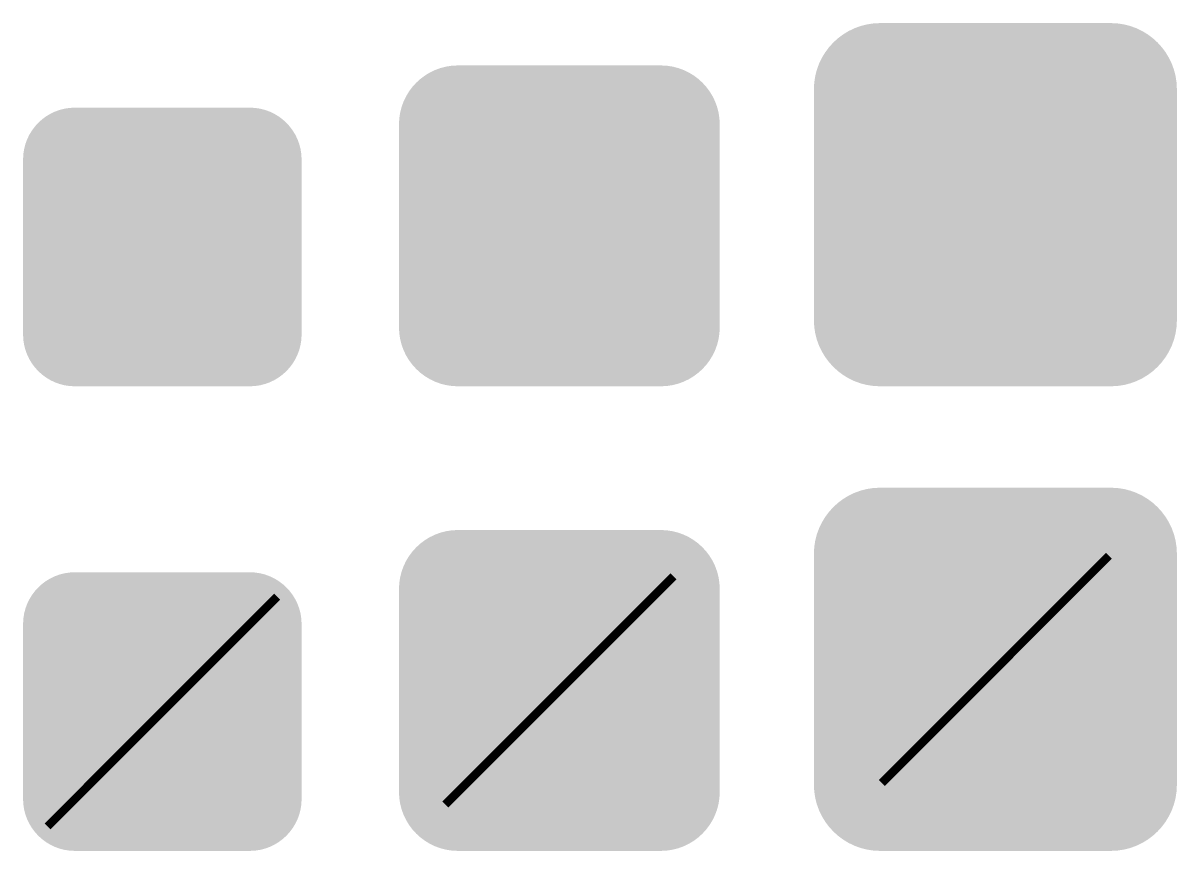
# Model space of a CAD drawing. Header units: millimetres. Extents: x 5277 to 6029, y 2052 to 2709.
# Drawn here: x 5376 to 5403.33, y 2359.63 to 2379.23 of the extents above; entities that cross this region are included whole.
import ezdxf

# ---------------------------------------------------------------- set-up
doc = ezdxf.new("R2010")
doc.units = ezdxf.units.MM
doc.layers.add('Health', color=7, linetype='CONTINUOUS', true_color=0x000000)

# ---------------------------------------------------------------- blocks, each defined once
blk = doc.blocks.new('602010410_рек_мз')
at = {"layer": 'Health', "linetype": 'Continuous'}
h = blk.add_hatch(color=256, dxfattribs=at)
edge = h.paths.add_edge_path()
edge.add_spline(control_points=[(0, 0), (0, 0.675), (0.55, 1.225), (1.225, 1.225)], knot_values=[-1, -1, -1, -1, 0, 0, 0, 0], degree=3, periodic=0)
edge.add_line((1.225, 1.225), (5.372, 1.225))
edge.add_spline(control_points=[(5.372, 1.225), (6.047, 1.225), (6.598, 0.675), (6.598, 0)], knot_values=[-1, -1, -1, -1, 0, 0, 0, 0], degree=3, periodic=0)
edge.add_line((6.598, 0), (6.598, -4.147))
edge.add_spline(control_points=[(6.598, -4.147), (6.598, -4.822), (6.047, -5.372), (5.372, -5.372)], knot_values=[-1, -1, -1, -1, 0, 0, 0, 0], degree=3, periodic=0)
edge.add_line((5.372, -5.372), (1.225, -5.372))
edge.add_spline(control_points=[(1.225, -5.372), (0.55, -5.372), (0, -4.822), (0, -4.147)], knot_values=[-1, -1, -1, -1, 0, 0, 0, 0], degree=3, periodic=0)
edge.add_line((0, -4.147), (0, 0))
edge = h.paths.add_edge_path(flags=16)
edge.add_spline(control_points=[(0.313, -4.147), (0.313, -4.652), (0.72, -5.059), (1.225, -5.059)], knot_values=[-1, -1, -1, -1, 0, 0, 0, 0], degree=3, periodic=0)
edge.add_line((1.225, -5.059), (5.372, -5.059))
edge.add_spline(control_points=[(5.372, -5.059), (5.878, -5.059), (6.285, -4.652), (6.285, -4.147)], knot_values=[-1, -1, -1, -1, 0, 0, 0, 0], degree=3, periodic=0)
edge.add_line((6.285, -4.147), (6.285, 0))
edge.add_spline(control_points=[(6.285, 0), (6.285, 0.505), (5.878, 0.912), (5.372, 0.912)], knot_values=[-1, -1, -1, -1, 0, 0, 0, 0], degree=3, periodic=0)
edge.add_line((5.372, 0.912), (1.225, 0.912))
edge.add_spline(control_points=[(1.225, 0.912), (0.72, 0.912), (0.313, 0.505), (0.313, 0)], knot_values=[-1, -1, -1, -1, 0, 0, 0, 0], degree=3, periodic=0)
edge.add_line((0.313, 0), (0.313, -4.147))
at = {"layer": 'Health', "linetype": 'Continuous', "true_color": 0xffff00}
h = blk.add_hatch(color=2, dxfattribs=at)
edge = h.paths.add_edge_path()
edge.add_line((0.313, 0), (0.313, -4.147))
edge.add_spline(control_points=[(0.313, -4.147), (0.313, -4.652), (0.72, -5.059), (1.225, -5.059)], knot_values=[-1, -1, -1, -1, 0, 0, 0, 0], degree=3, periodic=0)
edge.add_line((1.225, -5.059), (5.372, -5.059))
edge.add_spline(control_points=[(5.372, -5.059), (5.878, -5.059), (6.285, -4.652), (6.285, -4.147)], knot_values=[-1, -1, -1, -1, 0, 0, 0, 0], degree=3, periodic=0)
edge.add_line((6.285, -4.147), (6.285, 0))
edge.add_spline(control_points=[(6.285, 0), (6.285, 0.505), (5.878, 0.912), (5.372, 0.912)], knot_values=[-1, -1, -1, -1, 0, 0, 0, 0], degree=3, periodic=0)
edge.add_line((5.372, 0.912), (1.225, 0.912))
edge.add_spline(control_points=[(1.225, 0.912), (0.72, 0.912), (0.313, 0.505), (0.313, 0)], knot_values=[-1, -1, -1, -1, 0, 0, 0, 0], degree=3, periodic=0)
at = {"layer": 'Health', "linetype": 'Continuous'}
h = blk.add_hatch(color=256, dxfattribs=at)
h.paths.add_polyline_path([(1.759, 0.242), (1.759, 0.235), (1.839, 0.235), (1.976, 0.178), (2.032, 0.122), (2.089, 0.065), (2.145, -0.072), (2.145, -0.152), (2.145, -0.247), (2.065, -0.404), (1.985, -0.466), (1.985, -0.473), (5.733, -0.473), (5.259, -1.807), (5.733, -3.142), (1.985, -3.142), (1.985, -4.564), (1.533, -4.564), (1.533, -3.653), (1.533, -2.132), (1.533, -1.523), (1.533, -0.994), (1.533, -0.466), (1.452, -0.404), (1.372, -0.247), (1.372, -0.152), (1.372, -0.072), (1.429, 0.067), (1.485, 0.125), (1.542, 0.184), (1.678, 0.242)])
h.paths.add_polyline_path([(3.392, -1.02), (3.392, -1.487), (2.933, -1.487), (2.933, -2.128), (3.392, -2.128), (3.392, -2.588), (4.034, -2.588), (4.034, -2.128), (4.494, -2.128), (4.494, -1.487), (4.034, -1.487), (4.034, -1.02)], flags=16)
blk = doc.blocks.new('602010410_рек_рз')
at = {"layer": 'Health', "linetype": 'Continuous'}
h = blk.add_hatch(color=256, dxfattribs=at)
edge = h.paths.add_edge_path()
edge.add_spline(control_points=[(-0.095, -0.169), (-0.095, 0.599), (0.531, 1.225), (1.3, 1.225)], knot_values=[-1, -1, -1, -1, 0, 0, 0, 0], degree=3, periodic=0)
edge.add_line((1.3, 1.225), (6.108, 1.225))
edge.add_spline(control_points=[(6.108, 1.225), (6.877, 1.225), (7.503, 0.599), (7.503, -0.169)], knot_values=[-1, -1, -1, -1, 0, 0, 0, 0], degree=3, periodic=0)
edge.add_line((7.503, -0.169), (7.503, -4.978))
edge.add_spline(control_points=[(7.503, -4.978), (7.503, -5.747), (6.877, -6.372), (6.108, -6.372)], knot_values=[-1, -1, -1, -1, 0, 0, 0, 0], degree=3, periodic=0)
edge.add_line((6.108, -6.372), (1.3, -6.372))
edge.add_spline(control_points=[(1.3, -6.372), (0.531, -6.372), (-0.095, -5.747), (-0.095, -4.978)], knot_values=[-1, -1, -1, -1, 0, 0, 0, 0], degree=3, periodic=0)
edge.add_line((-0.095, -4.978), (-0.095, -0.169))
edge = h.paths.add_edge_path(flags=16)
edge.add_spline(control_points=[(0.218, -4.978), (0.218, -5.577), (0.701, -6.059), (1.3, -6.059)], knot_values=[-1, -1, -1, -1, 0, 0, 0, 0], degree=3, periodic=0)
edge.add_line((1.3, -6.059), (6.108, -6.059))
edge.add_spline(control_points=[(6.108, -6.059), (6.707, -6.059), (7.19, -5.577), (7.19, -4.978)], knot_values=[-1, -1, -1, -1, 0, 0, 0, 0], degree=3, periodic=0)
edge.add_line((7.19, -4.978), (7.19, -0.169))
edge.add_spline(control_points=[(7.19, -0.169), (7.19, 0.43), (6.707, 0.912), (6.108, 0.912)], knot_values=[-1, -1, -1, -1, 0, 0, 0, 0], degree=3, periodic=0)
edge.add_line((6.108, 0.912), (1.3, 0.912))
edge.add_spline(control_points=[(1.3, 0.912), (0.701, 0.912), (0.218, 0.43), (0.218, -0.169)], knot_values=[-1, -1, -1, -1, 0, 0, 0, 0], degree=3, periodic=0)
edge.add_line((0.218, -0.169), (0.218, -4.978))
at = {"layer": 'Health', "linetype": 'Continuous', "true_color": 0xffff00}
h = blk.add_hatch(color=2, dxfattribs=at)
edge = h.paths.add_edge_path()
edge.add_spline(control_points=[(0.218, -4.978), (0.218, -5.577), (0.701, -6.059), (1.3, -6.059)], knot_values=[-1, -1, -1, -1, 0, 0, 0, 0], degree=3, periodic=0)
edge.add_line((1.3, -6.059), (6.108, -6.059))
edge.add_spline(control_points=[(6.108, -6.059), (6.707, -6.059), (7.19, -5.577), (7.19, -4.978)], knot_values=[-1, -1, -1, -1, 0, 0, 0, 0], degree=3, periodic=0)
edge.add_line((7.19, -4.978), (7.19, -0.169))
edge.add_spline(control_points=[(7.19, -0.169), (7.19, 0.43), (6.707, 0.912), (6.108, 0.912)], knot_values=[-1, -1, -1, -1, 0, 0, 0, 0], degree=3, periodic=0)
edge.add_line((6.108, 0.912), (1.3, 0.912))
edge.add_spline(control_points=[(1.3, 0.912), (0.701, 0.912), (0.218, 0.43), (0.218, -0.169)], knot_values=[-1, -1, -1, -1, 0, 0, 0, 0], degree=3, periodic=0)
edge.add_line((0.218, -0.169), (0.218, -4.978))
at = {"layer": 'Health', "linetype": 'Continuous'}
h = blk.add_hatch(color=256, dxfattribs=at)
edge = h.paths.add_edge_path()
edge.add_line((0.426, -0.513), (0.426, -4.634))
edge.add_spline(control_points=[(0.426, -4.634), (0.426, -5.305), (0.973, -5.852), (1.644, -5.852)], knot_values=[0, 0, 0, 0, 1, 1, 1, 1], degree=3, periodic=0)
edge.add_line((1.644, -5.852), (5.765, -5.852))
edge.add_spline(control_points=[(5.765, -5.852), (6.435, -5.852), (6.983, -5.305), (6.983, -4.634)], knot_values=[0, 0, 0, 0, 1, 1, 1, 1], degree=3, periodic=0)
edge.add_line((6.983, -4.634), (6.983, -0.513))
edge.add_spline(control_points=[(6.983, -0.513), (6.983, 0.158), (6.435, 0.705), (5.765, 0.705)], knot_values=[0, 0, 0, 0, 1, 1, 1, 1], degree=3, periodic=0)
edge.add_line((5.765, 0.705), (1.644, 0.705))
edge.add_spline(control_points=[(1.644, 0.705), (0.973, 0.705), (0.426, 0.158), (0.426, -0.513)], knot_values=[0, 0, 0, 0, 1, 1, 1, 1], degree=3, periodic=0)
edge = h.paths.add_edge_path(flags=16)
edge.add_spline(control_points=[(0.737, -4.634), (0.737, -5.136), (1.142, -5.541), (1.644, -5.541)], knot_values=[-1, -1, -1, -1, 0, 0, 0, 0], degree=3, periodic=0)
edge.add_line((1.644, -5.541), (5.765, -5.541))
edge.add_spline(control_points=[(5.765, -5.541), (6.267, -5.541), (6.671, -5.136), (6.671, -4.634)], knot_values=[-1, -1, -1, -1, 0, 0, 0, 0], degree=3, periodic=0)
edge.add_line((6.671, -4.634), (6.671, -0.513))
edge.add_spline(control_points=[(6.671, -0.513), (6.671, -0.011), (6.267, 0.394), (5.765, 0.394)], knot_values=[-1, -1, -1, -1, 0, 0, 0, 0], degree=3, periodic=0)
edge.add_line((5.765, 0.394), (1.644, 0.394))
edge.add_spline(control_points=[(1.644, 0.394), (1.142, 0.394), (0.737, -0.011), (0.737, -0.513)], knot_values=[-1, -1, -1, -1, 0, 0, 0, 0], degree=3, periodic=0)
edge.add_line((0.737, -0.513), (0.737, -4.634))
h = blk.add_hatch(color=256, dxfattribs=at)
h.paths.add_polyline_path([(2.145, -0.271), (2.145, -0.278), (2.226, -0.278), (2.362, -0.335), (2.419, -0.391), (2.475, -0.448), (2.532, -0.585), (2.532, -0.665), (2.532, -0.76), (2.452, -0.916), (2.371, -0.978), (2.371, -0.986), (6.12, -0.986), (5.646, -2.32), (6.12, -3.655), (2.371, -3.655), (2.371, -5.077), (1.919, -5.077), (1.919, -4.166), (1.919, -2.645), (1.919, -2.036), (1.919, -1.507), (1.919, -0.978), (1.839, -0.916), (1.759, -0.76), (1.759, -0.665), (1.759, -0.585), (1.815, -0.446), (1.872, -0.388), (1.928, -0.329), (2.065, -0.271)])
h.paths.add_polyline_path([(3.779, -1.533), (3.779, -2), (3.319, -2), (3.319, -2.641), (3.779, -2.641), (3.779, -3.101), (4.421, -3.101), (4.421, -2.641), (4.88, -2.641), (4.88, -2), (4.421, -2), (4.421, -1.533)], flags=16)
blk = doc.blocks.new('602010410_рек_фз')
at = {"layer": 'Health', "linetype": 'Continuous'}
h = blk.add_hatch(color=256, dxfattribs=at)
edge = h.paths.add_edge_path()
edge.add_spline(control_points=[(-0.266, -0.339), (-0.266, 0.523), (0.438, 1.227), (1.3, 1.227)], knot_values=[-1, -1, -1, -1, 0, 0, 0, 0], degree=3, periodic=0)
edge.add_line((1.3, 1.227), (6.769, 1.227))
edge.add_spline(control_points=[(6.769, 1.227), (7.632, 1.227), (8.333, 0.523), (8.333, -0.339)], knot_values=[-1, -1, -1, -1, 0, 0, 0, 0], degree=3, periodic=0)
edge.add_line((8.333, -0.339), (8.333, -5.806))
edge.add_spline(control_points=[(8.333, -5.806), (8.333, -6.669), (7.632, -7.372), (6.769, -7.372)], knot_values=[-1, -1, -1, -1, 0, 0, 0, 0], degree=3, periodic=0)
edge.add_line((6.769, -7.372), (1.3, -7.372))
edge.add_spline(control_points=[(1.3, -7.372), (0.438, -7.372), (-0.266, -6.669), (-0.266, -5.806)], knot_values=[-1, -1, -1, -1, 0, 0, 0, 0], degree=3, periodic=0)
edge.add_line((-0.266, -5.806), (-0.266, -0.339))
edge = h.paths.add_edge_path(flags=16)
edge.add_spline(control_points=[(0.047, -5.806), (0.047, -6.5), (0.606, -7.059), (1.3, -7.059)], knot_values=[-1, -1, -1, -1, 0, 0, 0, 0], degree=3, periodic=0)
edge.add_line((1.3, -7.059), (6.769, -7.059))
edge.add_spline(control_points=[(6.769, -7.059), (7.463, -7.059), (8.022, -6.5), (8.022, -5.806)], knot_values=[-1, -1, -1, -1, 0, 0, 0, 0], degree=3, periodic=0)
edge.add_line((8.022, -5.806), (8.022, -0.339))
edge.add_spline(control_points=[(8.022, -0.339), (8.022, 0.355), (7.463, 0.914), (6.769, 0.914)], knot_values=[-1, -1, -1, -1, 0, 0, 0, 0], degree=3, periodic=0)
edge.add_line((6.769, 0.914), (1.3, 0.914))
edge.add_spline(control_points=[(1.3, 0.914), (0.606, 0.914), (0.047, 0.355), (0.047, -0.339)], knot_values=[-1, -1, -1, -1, 0, 0, 0, 0], degree=3, periodic=0)
edge.add_line((0.047, -0.339), (0.047, -5.806))
at = {"layer": 'Health', "linetype": 'Continuous', "true_color": 0xffff00}
h = blk.add_hatch(color=2, dxfattribs=at)
edge = h.paths.add_edge_path()
edge.add_spline(control_points=[(0.047, -5.806), (0.047, -6.5), (0.606, -7.059), (1.3, -7.059)], knot_values=[-1, -1, -1, -1, 0, 0, 0, 0], degree=3, periodic=0)
edge.add_line((1.3, -7.059), (6.769, -7.059))
edge.add_spline(control_points=[(6.769, -7.059), (7.463, -7.059), (8.022, -6.5), (8.022, -5.806)], knot_values=[-1, -1, -1, -1, 0, 0, 0, 0], degree=3, periodic=0)
edge.add_line((8.022, -5.806), (8.022, -0.339))
edge.add_spline(control_points=[(8.022, -0.339), (8.022, 0.355), (7.463, 0.914), (6.769, 0.914)], knot_values=[-1, -1, -1, -1, 0, 0, 0, 0], degree=3, periodic=0)
edge.add_line((6.769, 0.914), (1.3, 0.914))
edge.add_spline(control_points=[(1.3, 0.914), (0.606, 0.914), (0.047, 0.355), (0.047, -0.339)], knot_values=[-1, -1, -1, -1, 0, 0, 0, 0], degree=3, periodic=0)
edge.add_line((0.047, -0.339), (0.047, -5.806))
at = {"layer": 'Health', "linetype": 'Continuous'}
h = blk.add_hatch(color=256, dxfattribs=at)
edge = h.paths.add_edge_path()
edge.add_line((0.252, -0.679), (0.252, -5.464))
edge.add_spline(control_points=[(0.252, -5.464), (0.252, -6.23), (0.877, -6.854), (1.642, -6.854)], knot_values=[0, 0, 0, 0, 1, 1, 1, 1], degree=3, periodic=0)
edge.add_line((1.642, -6.854), (6.427, -6.854))
edge.add_spline(control_points=[(6.427, -6.854), (7.193, -6.854), (7.815, -6.23), (7.815, -5.464)], knot_values=[0, 0, 0, 0, 1, 1, 1, 1], degree=3, periodic=0)
edge.add_line((7.815, -5.464), (7.815, -0.679))
edge.add_spline(control_points=[(7.815, -0.679), (7.815, 0.086), (7.193, 0.709), (6.427, 0.709)], knot_values=[0, 0, 0, 0, 1, 1, 1, 1], degree=3, periodic=0)
edge.add_line((6.427, 0.709), (1.642, 0.709))
edge.add_spline(control_points=[(1.642, 0.709), (0.877, 0.709), (0.252, 0.086), (0.252, -0.679)], knot_values=[0, 0, 0, 0, 1, 1, 1, 1], degree=3, periodic=0)
edge = h.paths.add_edge_path(flags=16)
edge.add_line((0.565, -0.679), (0.565, -5.464))
edge.add_spline(control_points=[(0.565, -5.464), (0.565, -6.06), (1.046, -6.541), (1.642, -6.541)], knot_values=[-1, -1, -1, -1, 0, 0, 0, 0], degree=3, periodic=0)
edge.add_line((1.642, -6.541), (6.427, -6.541))
edge.add_spline(control_points=[(6.427, -6.541), (7.024, -6.541), (7.502, -6.06), (7.502, -5.464)], knot_values=[-1, -1, -1, -1, 0, 0, 0, 0], degree=3, periodic=0)
edge.add_line((7.502, -5.464), (7.502, -0.679))
edge.add_spline(control_points=[(7.502, -0.679), (7.502, -0.083), (7.024, 0.396), (6.427, 0.396)], knot_values=[-1, -1, -1, -1, 0, 0, 0, 0], degree=3, periodic=0)
edge.add_line((6.427, 0.396), (1.642, 0.396))
edge.add_spline(control_points=[(1.642, 0.396), (1.046, 0.396), (0.565, -0.083), (0.565, -0.679)], knot_values=[-1, -1, -1, -1, 0, 0, 0, 0], degree=3, periodic=0)
h = blk.add_hatch(color=256, dxfattribs=at)
edge = h.paths.add_edge_path()
edge.add_line((0.77, -1.021), (0.77, -5.124))
edge.add_spline(control_points=[(0.77, -5.124), (0.77, -5.792), (1.314, -6.336), (1.982, -6.336)], knot_values=[0, 0, 0, 0, 1, 1, 1, 1], degree=3, periodic=0)
edge.add_line((1.982, -6.336), (6.085, -6.336))
edge.add_spline(control_points=[(6.085, -6.336), (6.753, -6.336), (7.297, -5.792), (7.297, -5.124)], knot_values=[0, 0, 0, 0, 1, 1, 1, 1], degree=3, periodic=0)
edge.add_line((7.297, -5.124), (7.297, -1.021))
edge.add_spline(control_points=[(7.297, -1.021), (7.297, -0.353), (6.753, 0.191), (6.085, 0.191)], knot_values=[0, 0, 0, 0, 1, 1, 1, 1], degree=3, periodic=0)
edge.add_line((6.085, 0.191), (1.982, 0.191))
edge.add_spline(control_points=[(1.982, 0.191), (1.314, 0.191), (0.77, -0.353), (0.77, -1.021)], knot_values=[0, 0, 0, 0, 1, 1, 1, 1], degree=3, periodic=0)
edge = h.paths.add_edge_path(flags=16)
edge.add_line((1.081, -1.021), (1.081, -5.124))
edge.add_spline(control_points=[(1.081, -5.124), (1.081, -5.624), (1.482, -6.025), (1.982, -6.025)], knot_values=[-1, -1, -1, -1, 0, 0, 0, 0], degree=3, periodic=0)
edge.add_line((1.982, -6.025), (6.085, -6.025))
edge.add_spline(control_points=[(6.085, -6.025), (6.585, -6.025), (6.986, -5.624), (6.986, -5.124)], knot_values=[-1, -1, -1, -1, 0, 0, 0, 0], degree=3, periodic=0)
edge.add_line((6.986, -5.124), (6.986, -1.021))
edge.add_spline(control_points=[(6.986, -1.021), (6.986, -0.521), (6.585, -0.12), (6.085, -0.12)], knot_values=[-1, -1, -1, -1, 0, 0, 0, 0], degree=3, periodic=0)
edge.add_line((6.085, -0.12), (1.982, -0.12))
edge.add_spline(control_points=[(1.982, -0.12), (1.482, -0.12), (1.081, -0.521), (1.081, -1.021)], knot_values=[-1, -1, -1, -1, 0, 0, 0, 0], degree=3, periodic=0)
h = blk.add_hatch(color=256, dxfattribs=at)
h.paths.add_polyline_path([(2.46, -0.779), (2.46, -0.786), (2.54, -0.786), (2.677, -0.843), (2.733, -0.899), (2.79, -0.956), (2.846, -1.093), (2.846, -1.173), (2.846, -1.268), (2.766, -1.424), (2.686, -1.486), (2.686, -1.494), (6.434, -1.494), (5.96, -2.828), (6.434, -4.163), (2.686, -4.163), (2.686, -5.585), (2.234, -5.585), (2.234, -4.673), (2.234, -3.153), (2.234, -2.544), (2.234, -2.015), (2.234, -1.486), (2.153, -1.424), (2.073, -1.268), (2.073, -1.173), (2.073, -1.093), (2.13, -0.954), (2.186, -0.896), (2.243, -0.837), (2.379, -0.779)])
h.paths.add_polyline_path([(4.093, -2.041), (4.093, -2.507), (3.634, -2.507), (3.634, -3.149), (4.093, -3.149), (4.093, -3.609), (4.735, -3.609), (4.735, -3.149), (5.195, -3.149), (5.195, -2.507), (4.735, -2.507), (4.735, -2.041)], flags=16)
blk = doc.blocks.new('602010410_ликв_мз')
at = {"layer": 'Health', "linetype": 'Continuous'}
h = blk.add_hatch(color=256, dxfattribs=at)
edge = h.paths.add_edge_path()
edge.add_spline(control_points=[(0, 0), (0, 0.675), (0.55, 1.225), (1.225, 1.225)], knot_values=[-1, -1, -1, -1, 0, 0, 0, 0], degree=3, periodic=0)
edge.add_line((1.225, 1.225), (5.372, 1.225))
edge.add_spline(control_points=[(5.372, 1.225), (6.047, 1.225), (6.598, 0.675), (6.598, 0)], knot_values=[-1, -1, -1, -1, 0, 0, 0, 0], degree=3, periodic=0)
edge.add_line((6.598, 0), (6.598, -4.147))
edge.add_spline(control_points=[(6.598, -4.147), (6.598, -4.822), (6.047, -5.372), (5.372, -5.372)], knot_values=[-1, -1, -1, -1, 0, 0, 0, 0], degree=3, periodic=0)
edge.add_line((5.372, -5.372), (1.225, -5.372))
edge.add_spline(control_points=[(1.225, -5.372), (0.55, -5.372), (0, -4.822), (0, -4.147)], knot_values=[-1, -1, -1, -1, 0, 0, 0, 0], degree=3, periodic=0)
edge.add_line((0, -4.147), (0, 0))
edge = h.paths.add_edge_path(flags=16)
edge.add_spline(control_points=[(0.313, -4.147), (0.313, -4.652), (0.72, -5.059), (1.225, -5.059)], knot_values=[-1, -1, -1, -1, 0, 0, 0, 0], degree=3, periodic=0)
edge.add_line((1.225, -5.059), (5.372, -5.059))
edge.add_spline(control_points=[(5.372, -5.059), (5.878, -5.059), (6.285, -4.652), (6.285, -4.147)], knot_values=[-1, -1, -1, -1, 0, 0, 0, 0], degree=3, periodic=0)
edge.add_line((6.285, -4.147), (6.285, 0))
edge.add_spline(control_points=[(6.285, 0), (6.285, 0.505), (5.878, 0.912), (5.372, 0.912)], knot_values=[-1, -1, -1, -1, 0, 0, 0, 0], degree=3, periodic=0)
edge.add_line((5.372, 0.912), (1.225, 0.912))
edge.add_spline(control_points=[(1.225, 0.912), (0.72, 0.912), (0.313, 0.505), (0.313, 0)], knot_values=[-1, -1, -1, -1, 0, 0, 0, 0], degree=3, periodic=0)
edge.add_line((0.313, 0), (0.313, -4.147))
at = {"layer": 'Health', "linetype": 'Continuous', "true_color": 0xffffff}
h = blk.add_hatch(color=7, dxfattribs=at)
edge = h.paths.add_edge_path()
edge.add_line((0.313, 0), (0.313, -4.147))
edge.add_spline(control_points=[(0.313, -4.147), (0.313, -4.652), (0.72, -5.059), (1.225, -5.059)], knot_values=[-1, -1, -1, -1, 0, 0, 0, 0], degree=3, periodic=0)
edge.add_line((1.225, -5.059), (5.372, -5.059))
edge.add_spline(control_points=[(5.372, -5.059), (5.878, -5.059), (6.285, -4.652), (6.285, -4.147)], knot_values=[-1, -1, -1, -1, 0, 0, 0, 0], degree=3, periodic=0)
edge.add_line((6.285, -4.147), (6.285, 0))
edge.add_spline(control_points=[(6.285, 0), (6.285, 0.505), (5.878, 0.912), (5.372, 0.912)], knot_values=[-1, -1, -1, -1, 0, 0, 0, 0], degree=3, periodic=0)
edge.add_line((5.372, 0.912), (1.225, 0.912))
edge.add_spline(control_points=[(1.225, 0.912), (0.72, 0.912), (0.313, 0.505), (0.313, 0)], knot_values=[-1, -1, -1, -1, 0, 0, 0, 0], degree=3, periodic=0)
at = {"layer": 'Health', "linetype": 'Continuous'}
h = blk.add_hatch(color=256, dxfattribs=at)
h.paths.add_polyline_path([(1.759, 0.242), (1.759, 0.235), (1.839, 0.235), (1.976, 0.178), (2.032, 0.122), (2.089, 0.065), (2.145, -0.072), (2.145, -0.152), (2.145, -0.247), (2.065, -0.404), (1.985, -0.466), (1.985, -0.473), (5.733, -0.473), (5.259, -1.807), (5.733, -3.142), (1.985, -3.142), (1.985, -4.564), (1.533, -4.564), (1.533, -3.653), (1.533, -2.132), (1.533, -1.523), (1.533, -0.994), (1.533, -0.466), (1.452, -0.404), (1.372, -0.247), (1.372, -0.152), (1.372, -0.072), (1.429, 0.067), (1.485, 0.125), (1.542, 0.184), (1.678, 0.242)])
h.paths.add_polyline_path([(3.392, -1.02), (3.392, -1.487), (2.933, -1.487), (2.933, -2.128), (3.392, -2.128), (3.392, -2.588), (4.034, -2.588), (4.034, -2.128), (4.494, -2.128), (4.494, -1.487), (4.034, -1.487), (4.034, -1.02)], flags=16)
at = {"layer": 'Health', "color": 1, "linetype": 'Continuous', "true_color": 0xff0000, "const_width": 0.2}
blk.add_lwpolyline([(0.58, -4.793), (6.018, 0.646)], dxfattribs=at)
blk = doc.blocks.new('602010410_ликв_рз')
at = {"layer": 'Health', "linetype": 'Continuous'}
h = blk.add_hatch(color=256, dxfattribs=at)
edge = h.paths.add_edge_path()
edge.add_spline(control_points=[(-0.095, -0.169), (-0.095, 0.599), (0.531, 1.225), (1.3, 1.225)], knot_values=[-1, -1, -1, -1, 0, 0, 0, 0], degree=3, periodic=0)
edge.add_line((1.3, 1.225), (6.108, 1.225))
edge.add_spline(control_points=[(6.108, 1.225), (6.877, 1.225), (7.503, 0.599), (7.503, -0.169)], knot_values=[-1, -1, -1, -1, 0, 0, 0, 0], degree=3, periodic=0)
edge.add_line((7.503, -0.169), (7.503, -4.978))
edge.add_spline(control_points=[(7.503, -4.978), (7.503, -5.747), (6.877, -6.372), (6.108, -6.372)], knot_values=[-1, -1, -1, -1, 0, 0, 0, 0], degree=3, periodic=0)
edge.add_line((6.108, -6.372), (1.3, -6.372))
edge.add_spline(control_points=[(1.3, -6.372), (0.531, -6.372), (-0.095, -5.747), (-0.095, -4.978)], knot_values=[-1, -1, -1, -1, 0, 0, 0, 0], degree=3, periodic=0)
edge.add_line((-0.095, -4.978), (-0.095, -0.169))
edge = h.paths.add_edge_path(flags=16)
edge.add_spline(control_points=[(0.218, -4.978), (0.218, -5.577), (0.701, -6.059), (1.3, -6.059)], knot_values=[-1, -1, -1, -1, 0, 0, 0, 0], degree=3, periodic=0)
edge.add_line((1.3, -6.059), (6.108, -6.059))
edge.add_spline(control_points=[(6.108, -6.059), (6.707, -6.059), (7.19, -5.577), (7.19, -4.978)], knot_values=[-1, -1, -1, -1, 0, 0, 0, 0], degree=3, periodic=0)
edge.add_line((7.19, -4.978), (7.19, -0.169))
edge.add_spline(control_points=[(7.19, -0.169), (7.19, 0.43), (6.707, 0.912), (6.108, 0.912)], knot_values=[-1, -1, -1, -1, 0, 0, 0, 0], degree=3, periodic=0)
edge.add_line((6.108, 0.912), (1.3, 0.912))
edge.add_spline(control_points=[(1.3, 0.912), (0.701, 0.912), (0.218, 0.43), (0.218, -0.169)], knot_values=[-1, -1, -1, -1, 0, 0, 0, 0], degree=3, periodic=0)
edge.add_line((0.218, -0.169), (0.218, -4.978))
at = {"layer": 'Health', "linetype": 'Continuous', "true_color": 0xffffff}
h = blk.add_hatch(color=7, dxfattribs=at)
edge = h.paths.add_edge_path()
edge.add_spline(control_points=[(0.218, -4.978), (0.218, -5.577), (0.701, -6.059), (1.3, -6.059)], knot_values=[-1, -1, -1, -1, 0, 0, 0, 0], degree=3, periodic=0)
edge.add_line((1.3, -6.059), (6.108, -6.059))
edge.add_spline(control_points=[(6.108, -6.059), (6.707, -6.059), (7.19, -5.577), (7.19, -4.978)], knot_values=[-1, -1, -1, -1, 0, 0, 0, 0], degree=3, periodic=0)
edge.add_line((7.19, -4.978), (7.19, -0.169))
edge.add_spline(control_points=[(7.19, -0.169), (7.19, 0.43), (6.707, 0.912), (6.108, 0.912)], knot_values=[-1, -1, -1, -1, 0, 0, 0, 0], degree=3, periodic=0)
edge.add_line((6.108, 0.912), (1.3, 0.912))
edge.add_spline(control_points=[(1.3, 0.912), (0.701, 0.912), (0.218, 0.43), (0.218, -0.169)], knot_values=[-1, -1, -1, -1, 0, 0, 0, 0], degree=3, periodic=0)
edge.add_line((0.218, -0.169), (0.218, -4.978))
at = {"layer": 'Health', "linetype": 'Continuous'}
h = blk.add_hatch(color=256, dxfattribs=at)
edge = h.paths.add_edge_path()
edge.add_line((0.426, -0.513), (0.426, -4.634))
edge.add_spline(control_points=[(0.426, -4.634), (0.426, -5.305), (0.973, -5.852), (1.644, -5.852)], knot_values=[0, 0, 0, 0, 1, 1, 1, 1], degree=3, periodic=0)
edge.add_line((1.644, -5.852), (5.765, -5.852))
edge.add_spline(control_points=[(5.765, -5.852), (6.435, -5.852), (6.983, -5.305), (6.983, -4.634)], knot_values=[0, 0, 0, 0, 1, 1, 1, 1], degree=3, periodic=0)
edge.add_line((6.983, -4.634), (6.983, -0.513))
edge.add_spline(control_points=[(6.983, -0.513), (6.983, 0.158), (6.435, 0.705), (5.765, 0.705)], knot_values=[0, 0, 0, 0, 1, 1, 1, 1], degree=3, periodic=0)
edge.add_line((5.765, 0.705), (1.644, 0.705))
edge.add_spline(control_points=[(1.644, 0.705), (0.973, 0.705), (0.426, 0.158), (0.426, -0.513)], knot_values=[0, 0, 0, 0, 1, 1, 1, 1], degree=3, periodic=0)
edge = h.paths.add_edge_path(flags=16)
edge.add_spline(control_points=[(0.737, -4.634), (0.737, -5.136), (1.142, -5.541), (1.644, -5.541)], knot_values=[-1, -1, -1, -1, 0, 0, 0, 0], degree=3, periodic=0)
edge.add_line((1.644, -5.541), (5.765, -5.541))
edge.add_spline(control_points=[(5.765, -5.541), (6.267, -5.541), (6.671, -5.136), (6.671, -4.634)], knot_values=[-1, -1, -1, -1, 0, 0, 0, 0], degree=3, periodic=0)
edge.add_line((6.671, -4.634), (6.671, -0.513))
edge.add_spline(control_points=[(6.671, -0.513), (6.671, -0.011), (6.267, 0.394), (5.765, 0.394)], knot_values=[-1, -1, -1, -1, 0, 0, 0, 0], degree=3, periodic=0)
edge.add_line((5.765, 0.394), (1.644, 0.394))
edge.add_spline(control_points=[(1.644, 0.394), (1.142, 0.394), (0.737, -0.011), (0.737, -0.513)], knot_values=[-1, -1, -1, -1, 0, 0, 0, 0], degree=3, periodic=0)
edge.add_line((0.737, -0.513), (0.737, -4.634))
h = blk.add_hatch(color=256, dxfattribs=at)
h.paths.add_polyline_path([(2.145, -0.271), (2.145, -0.278), (2.226, -0.278), (2.362, -0.335), (2.419, -0.391), (2.475, -0.448), (2.532, -0.585), (2.532, -0.665), (2.532, -0.76), (2.452, -0.916), (2.371, -0.978), (2.371, -0.986), (6.12, -0.986), (5.646, -2.32), (6.12, -3.655), (2.371, -3.655), (2.371, -5.077), (1.919, -5.077), (1.919, -4.166), (1.919, -2.645), (1.919, -2.036), (1.919, -1.507), (1.919, -0.978), (1.839, -0.916), (1.759, -0.76), (1.759, -0.665), (1.759, -0.585), (1.815, -0.446), (1.872, -0.388), (1.928, -0.329), (2.065, -0.271)])
h.paths.add_polyline_path([(3.779, -1.533), (3.779, -2), (3.319, -2), (3.319, -2.641), (3.779, -2.641), (3.779, -3.101), (4.421, -3.101), (4.421, -2.641), (4.88, -2.641), (4.88, -2), (4.421, -2), (4.421, -1.533)], flags=16)
at = {"layer": 'Health', "color": 1, "linetype": 'Continuous', "true_color": 0xff0000, "const_width": 0.2}
blk.add_lwpolyline([(1.002, -5.276), (6.406, 0.129)], dxfattribs=at)
blk = doc.blocks.new('602010410_ликв_фз')
at = {"layer": 'Health', "linetype": 'Continuous'}
h = blk.add_hatch(color=256, dxfattribs=at)
edge = h.paths.add_edge_path()
edge.add_spline(control_points=[(-0.266, -0.339), (-0.266, 0.523), (0.438, 1.227), (1.3, 1.227)], knot_values=[-1, -1, -1, -1, 0, 0, 0, 0], degree=3, periodic=0)
edge.add_line((1.3, 1.227), (6.769, 1.227))
edge.add_spline(control_points=[(6.769, 1.227), (7.632, 1.227), (8.333, 0.523), (8.333, -0.339)], knot_values=[-1, -1, -1, -1, 0, 0, 0, 0], degree=3, periodic=0)
edge.add_line((8.333, -0.339), (8.333, -5.806))
edge.add_spline(control_points=[(8.333, -5.806), (8.333, -6.669), (7.632, -7.372), (6.769, -7.372)], knot_values=[-1, -1, -1, -1, 0, 0, 0, 0], degree=3, periodic=0)
edge.add_line((6.769, -7.372), (1.3, -7.372))
edge.add_spline(control_points=[(1.3, -7.372), (0.438, -7.372), (-0.266, -6.669), (-0.266, -5.806)], knot_values=[-1, -1, -1, -1, 0, 0, 0, 0], degree=3, periodic=0)
edge.add_line((-0.266, -5.806), (-0.266, -0.339))
edge = h.paths.add_edge_path(flags=16)
edge.add_spline(control_points=[(0.047, -5.806), (0.047, -6.5), (0.606, -7.059), (1.3, -7.059)], knot_values=[-1, -1, -1, -1, 0, 0, 0, 0], degree=3, periodic=0)
edge.add_line((1.3, -7.059), (6.769, -7.059))
edge.add_spline(control_points=[(6.769, -7.059), (7.463, -7.059), (8.022, -6.5), (8.022, -5.806)], knot_values=[-1, -1, -1, -1, 0, 0, 0, 0], degree=3, periodic=0)
edge.add_line((8.022, -5.806), (8.022, -0.339))
edge.add_spline(control_points=[(8.022, -0.339), (8.022, 0.355), (7.463, 0.914), (6.769, 0.914)], knot_values=[-1, -1, -1, -1, 0, 0, 0, 0], degree=3, periodic=0)
edge.add_line((6.769, 0.914), (1.3, 0.914))
edge.add_spline(control_points=[(1.3, 0.914), (0.606, 0.914), (0.047, 0.355), (0.047, -0.339)], knot_values=[-1, -1, -1, -1, 0, 0, 0, 0], degree=3, periodic=0)
edge.add_line((0.047, -0.339), (0.047, -5.806))
at = {"layer": 'Health', "linetype": 'Continuous', "true_color": 0xffffff}
h = blk.add_hatch(color=7, dxfattribs=at)
edge = h.paths.add_edge_path()
edge.add_spline(control_points=[(0.047, -5.806), (0.047, -6.5), (0.606, -7.059), (1.3, -7.059)], knot_values=[-1, -1, -1, -1, 0, 0, 0, 0], degree=3, periodic=0)
edge.add_line((1.3, -7.059), (6.769, -7.059))
edge.add_spline(control_points=[(6.769, -7.059), (7.463, -7.059), (8.022, -6.5), (8.022, -5.806)], knot_values=[-1, -1, -1, -1, 0, 0, 0, 0], degree=3, periodic=0)
edge.add_line((8.022, -5.806), (8.022, -0.339))
edge.add_spline(control_points=[(8.022, -0.339), (8.022, 0.355), (7.463, 0.914), (6.769, 0.914)], knot_values=[-1, -1, -1, -1, 0, 0, 0, 0], degree=3, periodic=0)
edge.add_line((6.769, 0.914), (1.3, 0.914))
edge.add_spline(control_points=[(1.3, 0.914), (0.606, 0.914), (0.047, 0.355), (0.047, -0.339)], knot_values=[-1, -1, -1, -1, 0, 0, 0, 0], degree=3, periodic=0)
edge.add_line((0.047, -0.339), (0.047, -5.806))
at = {"layer": 'Health', "linetype": 'Continuous'}
h = blk.add_hatch(color=256, dxfattribs=at)
edge = h.paths.add_edge_path()
edge.add_line((0.252, -0.679), (0.252, -5.464))
edge.add_spline(control_points=[(0.252, -5.464), (0.252, -6.23), (0.877, -6.854), (1.642, -6.854)], knot_values=[0, 0, 0, 0, 1, 1, 1, 1], degree=3, periodic=0)
edge.add_line((1.642, -6.854), (6.427, -6.854))
edge.add_spline(control_points=[(6.427, -6.854), (7.193, -6.854), (7.815, -6.23), (7.815, -5.464)], knot_values=[0, 0, 0, 0, 1, 1, 1, 1], degree=3, periodic=0)
edge.add_line((7.815, -5.464), (7.815, -0.679))
edge.add_spline(control_points=[(7.815, -0.679), (7.815, 0.086), (7.193, 0.709), (6.427, 0.709)], knot_values=[0, 0, 0, 0, 1, 1, 1, 1], degree=3, periodic=0)
edge.add_line((6.427, 0.709), (1.642, 0.709))
edge.add_spline(control_points=[(1.642, 0.709), (0.877, 0.709), (0.252, 0.086), (0.252, -0.679)], knot_values=[0, 0, 0, 0, 1, 1, 1, 1], degree=3, periodic=0)
edge = h.paths.add_edge_path(flags=16)
edge.add_line((0.565, -0.679), (0.565, -5.464))
edge.add_spline(control_points=[(0.565, -5.464), (0.565, -6.06), (1.046, -6.541), (1.642, -6.541)], knot_values=[-1, -1, -1, -1, 0, 0, 0, 0], degree=3, periodic=0)
edge.add_line((1.642, -6.541), (6.427, -6.541))
edge.add_spline(control_points=[(6.427, -6.541), (7.024, -6.541), (7.502, -6.06), (7.502, -5.464)], knot_values=[-1, -1, -1, -1, 0, 0, 0, 0], degree=3, periodic=0)
edge.add_line((7.502, -5.464), (7.502, -0.679))
edge.add_spline(control_points=[(7.502, -0.679), (7.502, -0.083), (7.024, 0.396), (6.427, 0.396)], knot_values=[-1, -1, -1, -1, 0, 0, 0, 0], degree=3, periodic=0)
edge.add_line((6.427, 0.396), (1.642, 0.396))
edge.add_spline(control_points=[(1.642, 0.396), (1.046, 0.396), (0.565, -0.083), (0.565, -0.679)], knot_values=[-1, -1, -1, -1, 0, 0, 0, 0], degree=3, periodic=0)
h = blk.add_hatch(color=256, dxfattribs=at)
edge = h.paths.add_edge_path()
edge.add_line((0.77, -1.021), (0.77, -5.124))
edge.add_spline(control_points=[(0.77, -5.124), (0.77, -5.792), (1.314, -6.336), (1.982, -6.336)], knot_values=[0, 0, 0, 0, 1, 1, 1, 1], degree=3, periodic=0)
edge.add_line((1.982, -6.336), (6.085, -6.336))
edge.add_spline(control_points=[(6.085, -6.336), (6.753, -6.336), (7.297, -5.792), (7.297, -5.124)], knot_values=[0, 0, 0, 0, 1, 1, 1, 1], degree=3, periodic=0)
edge.add_line((7.297, -5.124), (7.297, -1.021))
edge.add_spline(control_points=[(7.297, -1.021), (7.297, -0.353), (6.753, 0.191), (6.085, 0.191)], knot_values=[0, 0, 0, 0, 1, 1, 1, 1], degree=3, periodic=0)
edge.add_line((6.085, 0.191), (1.982, 0.191))
edge.add_spline(control_points=[(1.982, 0.191), (1.314, 0.191), (0.77, -0.353), (0.77, -1.021)], knot_values=[0, 0, 0, 0, 1, 1, 1, 1], degree=3, periodic=0)
edge = h.paths.add_edge_path(flags=16)
edge.add_line((1.081, -1.021), (1.081, -5.124))
edge.add_spline(control_points=[(1.081, -5.124), (1.081, -5.624), (1.482, -6.025), (1.982, -6.025)], knot_values=[-1, -1, -1, -1, 0, 0, 0, 0], degree=3, periodic=0)
edge.add_line((1.982, -6.025), (6.085, -6.025))
edge.add_spline(control_points=[(6.085, -6.025), (6.585, -6.025), (6.986, -5.624), (6.986, -5.124)], knot_values=[-1, -1, -1, -1, 0, 0, 0, 0], degree=3, periodic=0)
edge.add_line((6.986, -5.124), (6.986, -1.021))
edge.add_spline(control_points=[(6.986, -1.021), (6.986, -0.521), (6.585, -0.12), (6.085, -0.12)], knot_values=[-1, -1, -1, -1, 0, 0, 0, 0], degree=3, periodic=0)
edge.add_line((6.085, -0.12), (1.982, -0.12))
edge.add_spline(control_points=[(1.982, -0.12), (1.482, -0.12), (1.081, -0.521), (1.081, -1.021)], knot_values=[-1, -1, -1, -1, 0, 0, 0, 0], degree=3, periodic=0)
h = blk.add_hatch(color=256, dxfattribs=at)
h.paths.add_polyline_path([(2.46, -0.779), (2.46, -0.786), (2.54, -0.786), (2.677, -0.843), (2.733, -0.899), (2.79, -0.956), (2.846, -1.093), (2.846, -1.173), (2.846, -1.268), (2.766, -1.424), (2.686, -1.486), (2.686, -1.494), (6.434, -1.494), (5.96, -2.828), (6.434, -4.163), (2.686, -4.163), (2.686, -5.585), (2.234, -5.585), (2.234, -4.673), (2.234, -3.153), (2.234, -2.544), (2.234, -2.015), (2.234, -1.486), (2.153, -1.424), (2.073, -1.268), (2.073, -1.173), (2.073, -1.093), (2.13, -0.954), (2.186, -0.896), (2.243, -0.837), (2.379, -0.779)])
h.paths.add_polyline_path([(4.093, -2.041), (4.093, -2.507), (3.634, -2.507), (3.634, -3.149), (4.093, -3.149), (4.093, -3.609), (4.735, -3.609), (4.735, -3.149), (5.195, -3.149), (5.195, -2.507), (4.735, -2.507), (4.735, -2.041)], flags=16)
at = {"layer": 'Health', "color": 1, "linetype": 'Continuous', "true_color": 0xff0000, "const_width": 0.2}
blk.add_lwpolyline([(1.344, -5.762), (6.723, -0.383)], dxfattribs=at)

msp = doc.modelspace()

# ---------------------------------------------------------------- block references
at = {"layer": 'Health', "linetype": 'Continuous'}
for name, p in [('602010410_рек_фз', (5395, 2378)), ('602010410_рек_рз', (5385, 2377)), ('602010410_рек_мз', (5376, 2376)), ('602010410_ликв_фз', (5395, 2367)), ('602010410_ликв_рз', (5385, 2366)), ('602010410_ликв_мз', (5376, 2365))]:
    msp.add_blockref(name, p, dxfattribs=at)

doc.saveas('drawing.dxf')
